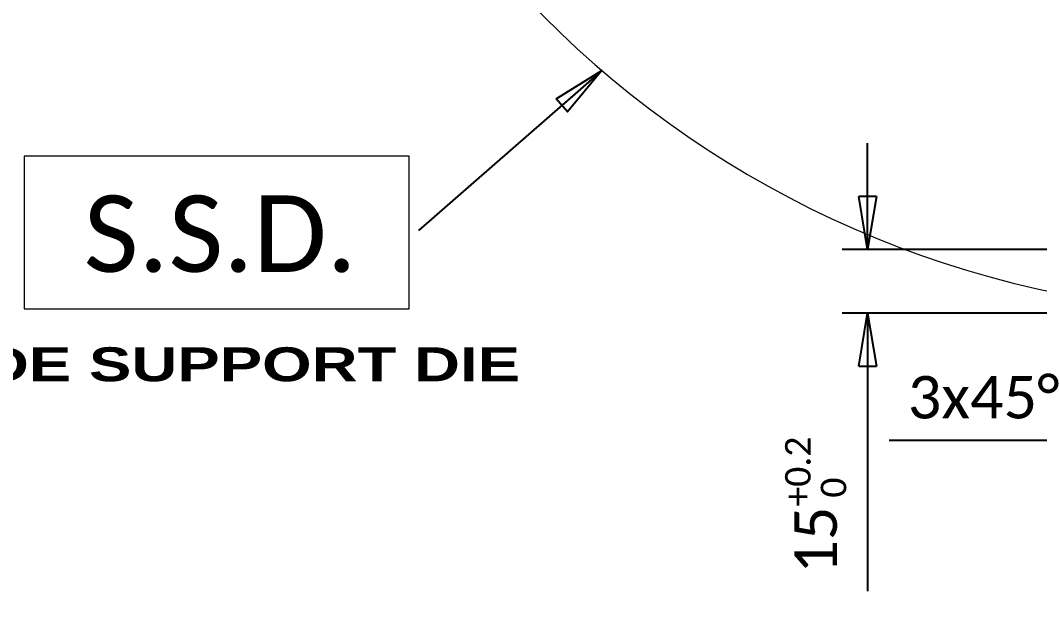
# Model space of a CAD drawing. Header units: millimetres. Extents: x -781 to 404, y -486 to 349.
# Drawn here: x -291.5 to -51.5, y -307.3 to -168.6 of the extents above; entities that cross this region are included whole.
import ezdxf

# ---------------------------------------------------------------- set-up
doc = ezdxf.new("R2010")
doc.units = ezdxf.units.MM
doc.layers.get('0').update_dxf_attribs({"color": 6, "lineweight": 0})
for name, color, linetype, lineweight in [('10', 6, 'Continuous', 0), ('5', 9, 'Continuous', 0), ('9', 6, 'Continuous', 0)]:
    doc.layers.add(name, color=color, linetype=linetype, lineweight=lineweight)
doc.styles.add('ISO', font='txt_____.ttf')
doc.styles.get("Standard").update_dxf_attribs({"font": 'calibri.ttf'})
doc.dimstyles.new('ISO', dxfattribs={"dimscale": 2, "dimtxt": 3.5, "dimasz": 4.375, "dimexe": 2.1, "dimexo": 1.05, "dimgap": 1.75, "dimtad": 1, "dimdsep": 46, "dimtxsty": 'Standard', "dimblk": 'CLOSED', "dimcen": 0.09, "dimclrt": 1, "dimadec": 0, "dimazin": 0, "dimtfac": 0.4, "dimtofl": 0, "dimtmove": 0, "dimatfit": 3, "dimldrblk": 'CLOSED', "dimfxl": 1, "dimtolj": 1, "dimarcsym": 0})

# ---------------------------------------------------------------- blocks, each defined once
blk = doc.blocks.new('_CLOSED')
at = {"color": 0, "linetype": 'ByBlock', "lineweight": -2}
for p, q in [((-1, 0.166667), (0, 0)), ((-1, 0.166667), (-1, -0.166667)), ((0, 0), (-1, -0.166667)), ((0, 0), (-1, 0))]:
    blk.add_line(p, q, dxfattribs=at)
blk = doc.blocks.new('*D12')
at = {"layer": '9', "color": 0, "linetype": 'Continuous', "lineweight": -2, "transparency": 16777216}
for p, q in [((-14.5, -237), (-14.5, -273.49)), ((-17.36, -239.86), (-17.36, -273.49)), ((-29.86, -267.49), (-86.9, -267.49)), ((-14.5, -267.49), (-17.36, -267.49)), ((-2, -267.49), (10.5, -267.49))]:
    blk.add_line(p, q, dxfattribs=at)
at = {"layer": 'Defpoints', "color": 0, "linetype": 'Continuous', "transparency": 16777216}
for p in [(-14.5, -234), (-17.36, -236.86), (-17.36, -267.49)]:
    blk.add_point(p, dxfattribs=at)
at = {"layer": '9', "color": 0, "linetype": 'Continuous', "lineweight": -2, "transparency": 16777216, "xscale": 12.5, "yscale": 12.5, "zscale": 12.5}
blk.add_blockref('_CLOSED', (-17.36, -267.49), dxfattribs=at)
at = {"layer": '9', "color": 0, "linetype": 'Continuous', "lineweight": -2, "transparency": 16777216, "xscale": 12.5, "yscale": 12.5, "zscale": 12.5, "rotation": 180}
blk.add_blockref('_CLOSED', (-14.5, -267.49), dxfattribs=at)
at = {"layer": '9', "color": 1, "linetype": 'Continuous', "lineweight": 0, "transparency": 16777216, "insert": (-64.63, -257.37), "char_height": 10, "attachment_point": 5}
blk.add_mtext('\\A1;3x45°', dxfattribs=at)
blk = doc.blocks.new('*D39')
at = {"layer": '9', "color": 0, "linetype": 'Continuous', "lineweight": -2, "transparency": 16777216}
for p, q in [((-91.97, -210), (-91.97, -197.5)), ((8.5, -222.5), (-97.97, -222.5)), ((-3, -237.5), (-97.97, -237.5)), ((-91.97, -250), (-91.97, -302.96))]:
    blk.add_line(p, q, dxfattribs=at)
at = {"layer": 'Defpoints', "color": 0, "linetype": 'Continuous', "transparency": 16777216}
for p in [(11.5, -222.5), (-91.97, -237.5), (0, -237.5)]:
    blk.add_point(p, dxfattribs=at)
at = {"layer": '9', "color": 0, "linetype": 'Continuous', "lineweight": -2, "transparency": 16777216, "xscale": 12.5, "yscale": 12.5, "zscale": 12.5}
for p, rotation in [((-91.97, -222.5), 270), ((-91.97, -237.5), 90)]:
    blk.add_blockref('_CLOSED', p, dxfattribs=dict(at, rotation=rotation))
at = {"layer": '9', "color": 1, "linetype": 'Continuous', "lineweight": 0, "transparency": 16777216, "insert": (-104.19, -282.73), "char_height": 10, "attachment_point": 5, "rotation": 90}
blk.add_mtext('\\A1;15{\\H6.000000;\\S+0.2^  0;}', dxfattribs=at)

msp = doc.modelspace()

# ---------------------------------------------------------------- linework, layer by layer
at = {"layer": '5', "color": 7, "linetype": 'Continuous', "lineweight": 0}
msp.add_arc((0, 0), 237.5, 4.19281, 265.80719, dxfattribs=at)
at = {"layer": '9', "color": 7, "linetype": 'Continuous'}
msp.add_lwpolyline([(-290.573, -236.509), (-199.875, -236.509), (-199.875, -200.509), (-290.573, -200.509), (-290.573, -236.509)], dxfattribs=at)

# ---------------------------------------------------------------- texts
at = {"layer": '10', "color": 7, "linetype": 'Continuous', "lineweight": 0, "insert": (-314.418, -245.558), "char_height": 8, "attachment_point": 1, "line_spacing_factor": 0.899982, "style": 'ISO'}
msp.add_mtext('{\\W1.34;{\\fArial|b0|i0;{\\fArial|b1|i0;SIDE SUPPORT DIE}}}', dxfattribs=at)
at = {"layer": '9', "color": 7, "linetype": 'Continuous'}
msp.add_text('S.S.D.', height=18, dxfattribs=at).set_placement((-276.539, -227.797))

# ---------------------------------------------------------------- dimensions: what is measured, and where the dimension line sits
at = {"layer": '9', "color": 7, "linetype": 'Continuous', "lineweight": 0}
dim = msp.add_linear_dim(base=(-91.968, -237.5), p1=(11.5, -222.5), p2=(0, -237.5), angle=90, dimstyle='ISO', override={"dimtxt": 5, "dimasz": 6.25, "dimexe": 3, "dimexo": 1.5, "dimgap": 2.5, "dimpost": '<>', "dimtol": 1, "dimtp": 0.2, "dimtfac": 0.6}, dxfattribs=at)
dim.commit()
dim.dimension.update_dxf_attribs({"geometry": '*D39', "text_midpoint": (-91.968, -282.728), "dimtype": 160})
dim = msp.add_linear_dim(base=(-17.364, -267.49), p1=(-14.5, -234), p2=(-17.364, -236.864), text='3x45°', dimstyle='ISO', override={"dimtxt": 5, "dimasz": 6.25, "dimexe": 3, "dimexo": 1.5, "dimgap": 2.5, "dimpost": '<>', "dimtofl": 1}, dxfattribs=at)
dim.commit()
dim.dimension.update_dxf_attribs({"geometry": '*D12', "text_midpoint": (-64.63, -267.49), "dimtype": 160})

# ---------------------------------------------------------------- leaders
msp.add_leader([(-154.546, -180.338), (-197.686, -218.084)], dimstyle='ISO', override={"dimasz": 6.25, "dimtad": 0, "dimtxsty": 'ISO', "dimldrblk": 'CLOSED'}, dxfattribs=at)

doc.saveas('drawing.dxf')
